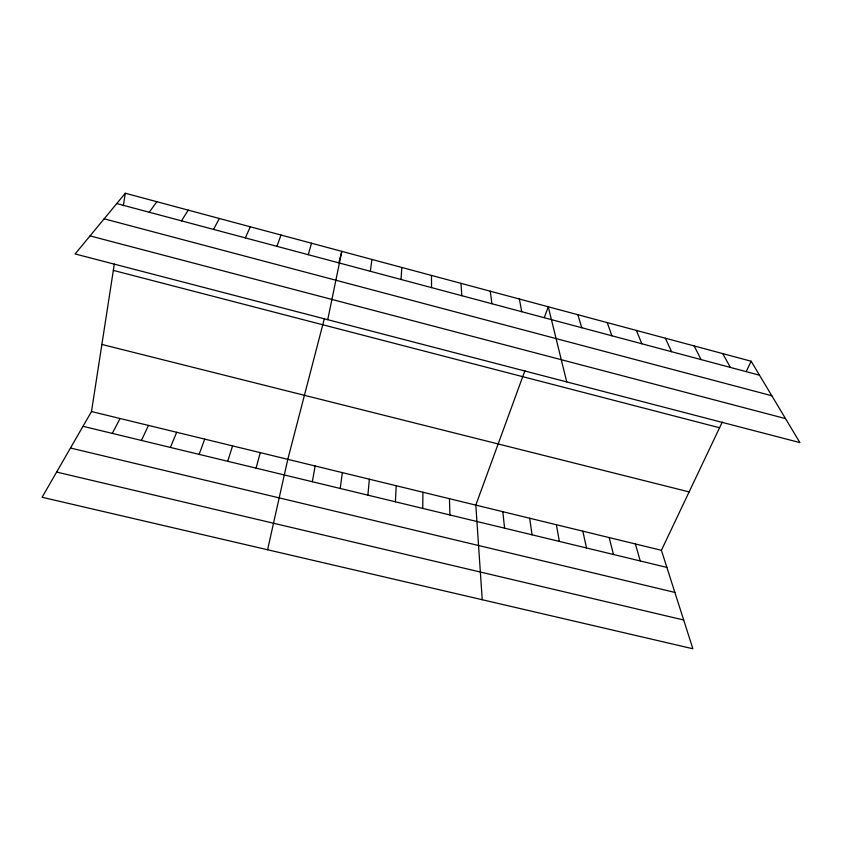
<?xml version="1.0" encoding="UTF-8"?>
<svg xmlns="http://www.w3.org/2000/svg" width="842" height="842" viewBox="0 0 842 842"><rect width="100%" height="100%" fill="white"/><g stroke="black" fill="none" stroke-linecap="round" stroke-linejoin="round"><path stroke-width="1.26" d="M422.747 508.41L422.916 492.233M395.403 501.8L396.214 485.739M401.045 279.481L401.802 267.461M367.891 495.149L369.364 479.193M370.333 271.282L371.911 259.441M340.21 488.465L342.336 472.615M722.268 422.053L661.412 550.3L692.871 648.761L42.1 497.264L91.504 411.549L114.312 264.114M123.342 205.785L125.29 193.239L751.127 361.229L799.9 442.597L75.127 253.947L125.29 193.239M312.34 481.729L315.15 465.994M327.738 319.697L341.82 251.369L338.894 262.63M267.588 549.752L287.796 459.343L324.391 318.465M256.094 468.141L260.273 452.638M308.277 254.705L311.519 243.233M227.698 461.279L232.581 445.892M276.923 246.327L281.007 235.044M199.133 454.375L204.722 439.114M524.924 370.669L475.814 505.116L482.234 599.725M544.342 317.497L548.258 306.783L566.75 381.91M170.368 447.428L176.683 432.283M245.338 237.897L250.295 226.793M141.435 440.44L148.466 425.41M746.286 371.438L751.127 361.229M112.302 433.398L120.069 418.506M213.542 229.403L219.362 218.499M181.504 220.857L188.219 210.132M149.245 212.237L156.865 201.722M56.624 472.067L683.683 620.007M70.486 448.018L674.863 592.41M82.99 426.315L666.875 567.392M91.504 411.549L661.412 550.3M101.882 344.441L689.124 491.907M113.344 270.398L719.563 427.757M90.041 235.897L785.512 418.6M104.145 218.825L771.819 395.751M116.754 203.564L759.505 375.195M722.731 353.608L730.393 367.428M694.145 345.936L701.081 359.597M665.359 338.21L671.558 351.714M636.384 330.432L641.846 343.778M607.208 322.602L611.913 335.79M577.833 314.719L581.769 327.738M635.384 543.964L640.246 560.961M609.198 537.585L613.45 554.489M582.843 531.176L586.495 547.974M519.356 299.015L521.756 311.708M556.341 524.713L559.362 541.417M529.66 518.219L532.06 534.817M490.265 291.206L491.896 303.741M502.821 511.694L504.579 528.176M460.974 283.344L461.816 295.71M449.449 498.696L449.923 514.978M431.483 275.429L431.536 287.617"/></g></svg>
